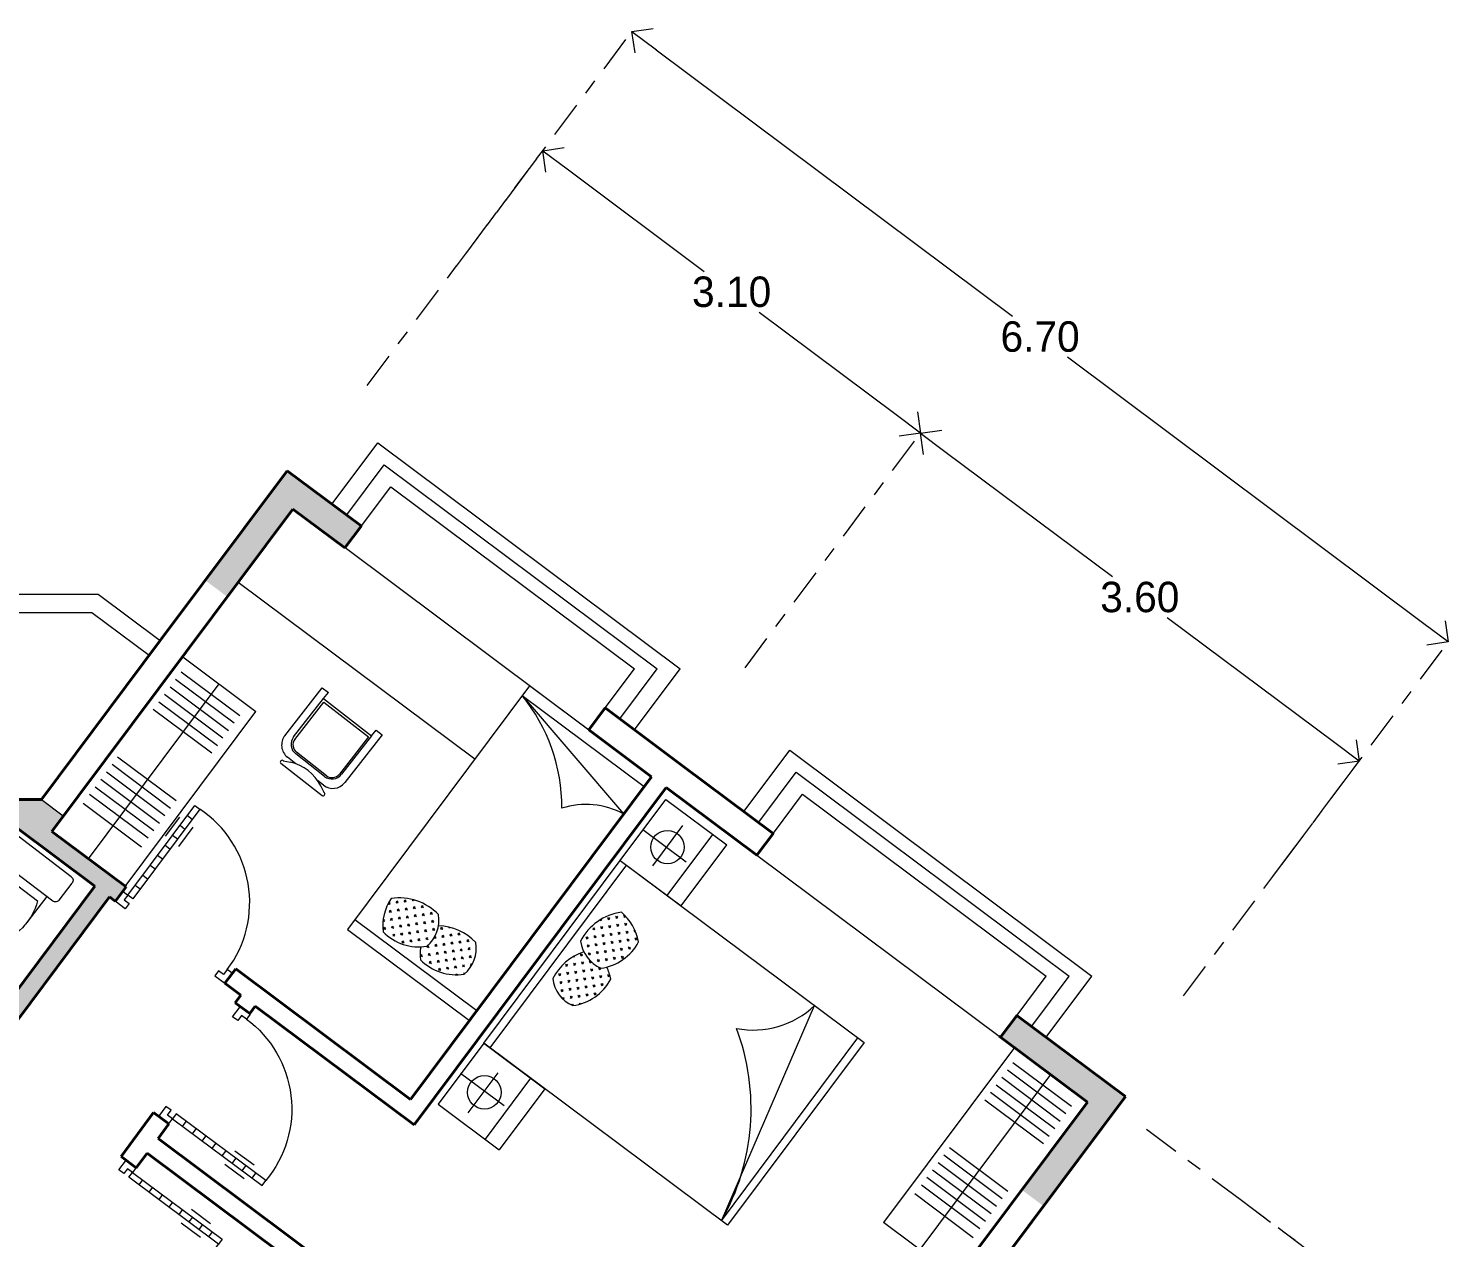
# Model space of a CAD drawing. Header units: millimetres. Extents: x 3491 to 3974, y 1583 to 1976.
# Drawn here: x 3964.5 to 3973.85, y 1967.31 to 1975.26 of the extents above; entities that cross this region are included whole.
import ezdxf

# ---------------------------------------------------------------- set-up
doc = ezdxf.new("R2010")
doc.units = ezdxf.units.MM
doc.linetypes.add('ACAD_ISO10W100', pattern=[18, 12, -3, 0, -3])
doc.layers.get('0').update_dxf_attribs({"lineweight": 5})
doc.layers.get('DEFPOINTS').update_dxf_attribs({"lineweight": 5})
for name, color, linetype, lineweight in [('cOtAs 1', 254, 'Continuous', 5), ('COTAS GRUP', 200, 'Continuous', 5), ('FURNITURE', 220, 'Continuous', 5), ('Muro1', 162, 'Continuous', 40), ('PUB_H', 13, 'Continuous', 5), ('TOILET', 4, 'Continuous', 5), ('W', 2, 'Continuous', 5), ('WC', 10, 'Continuous', 5)]:
    doc.layers.add(name, color=color, linetype=linetype, lineweight=lineweight)
doc.styles.add('century', font='GOTHIC.TTF')
doc.styles.add('DIM_FONT', font='SIMPLEX.shx', dxfattribs={"width": 0.8})
doc.styles.get("Standard").update_dxf_attribs({"font": 'arial.ttf'})
doc.dimstyles.new('Cotas', dxfattribs={"dimtxt": 0.05, "dimasz": 0.05, "dimexe": 0.025, "dimexo": 0, "dimgap": 0.1, "dimtad": 0, "dimtih": 1, "dimtoh": 1, "dimdec": 4, "dimzin": 1, "dimdsep": 46, "dimtxsty": 'Standard', "dimblk": 'ARCHTICK', "dimcen": 2.5, "dimclrd": 252, "dimclre": 250, "dimclrt": 3, "dimadec": 3, "dimazin": 0, "dimtfac": 1, "dimtdec": 4, "dimtmove": 0, "dimatfit": 3, "dimldrblk": 'ARCHTICK', "dimfxl": 0, "dimlwd": 0, "dimlwe": 0, "dimarcsym": 0})

# ---------------------------------------------------------------- blocks, each defined once
blk = doc.blocks.new('_Open90')
at = {"color": 0, "linetype": 'ByBlock', "lineweight": -2}
for p, q in [((-0.5, 0.5), (0, 0)), ((0, 0), (-1, 0)), ((0, 0), (-0.5, -0.5))]:
    blk.add_line(p, q, dxfattribs=at)
blk = doc.blocks.new('*D3386')
at = {"layer": 'cOtAs 1', "color": 250, "linetype": 'ACAD_ISO10W100', "lineweight": 5, "ltscale": 0.02, "transparency": 16777216}
for p, q in [((3971.8486, 1968.0248), (3973.174, 1967.0335)), ((3969.4529, 1964.8216), (3970.7782, 1963.8303))]:
    blk.add_line(p, q, dxfattribs=at)
at = {"layer": 'cOtAs 1', "color": 252, "linetype": 'Continuous', "lineweight": 5, "ltscale": 0.02, "transparency": 16777216}
for p, q in [((3973.0342, 1966.8883), (3972.0571, 1965.5819)), ((3970.878, 1964.0055), (3971.8551, 1965.3119))]:
    blk.add_line(p, q, dxfattribs=at)
at = {"layer": 'DEFPOINTS', "color": 0, "linetype": 'ACAD_ISO10W100', "ltscale": 0.02, "transparency": 16777216}
for p in [(3971.8486, 1968.0248), (3969.4529, 1964.8216), (3970.7582, 1963.8453)]:
    blk.add_point(p, dxfattribs=at)
at = {"layer": 'cOtAs 1', "color": 252, "linetype": 'ACAD_ISO10W100', "lineweight": 5, "ltscale": 0.02, "transparency": 16777216, "xscale": 0.2, "yscale": 0.2, "zscale": 0.2}
for p, rotation in [((3973.154, 1967.0485), 53.20621753909782), ((3970.7582, 1963.8453), 233.2062175390978)]:
    blk.add_blockref('_Open90', p, dxfattribs=dict(at, rotation=rotation))
at = {"layer": 'cOtAs 1', "color": 1, "linetype": 'ACAD_ISO10W100', "lineweight": 5, "ltscale": 0.02, "transparency": 16777216, "insert": (3971.9561, 1965.4469), "char_height": 0.2, "attachment_point": 5, "style": 'century'}
blk.add_mtext('4.00', dxfattribs=at)
blk = doc.blocks.new('_ArchTick')
at = {"layer": 'COTAS GRUP', "color": 0, "const_width": 0.15}
blk.add_lwpolyline([(-0.5, -0.5), (0.5, 0.5)], dxfattribs=at)
blk = doc.blocks.new('*D3387')
at = {"layer": 'cOtAs 1', "color": 250, "linetype": 'ACAD_ISO10W100', "lineweight": 5, "ltscale": 0.02, "transparency": 16777216}
for p, q in [((3972.4725, 1967.5582), (3973.7978, 1966.5669)), ((3967.2917, 1960.6313), (3968.617, 1959.64))]:
    blk.add_line(p, q, dxfattribs=at)
at = {"layer": 'cOtAs 1', "color": 252, "linetype": 'Continuous', "lineweight": 5, "ltscale": 0.02, "transparency": 16777216}
for p, q in [((3973.658, 1966.4217), (3971.2884, 1963.2535)), ((3968.7168, 1959.8152), (3971.0864, 1962.9834))]:
    blk.add_line(p, q, dxfattribs=at)
at = {"layer": 'DEFPOINTS', "color": 0, "linetype": 'ACAD_ISO10W100', "ltscale": 0.02, "transparency": 16777216}
for p in [(3972.4725, 1967.5582), (3967.2917, 1960.6313), (3968.597, 1959.655)]:
    blk.add_point(p, dxfattribs=at)
at = {"layer": 'cOtAs 1', "color": 252, "linetype": 'ACAD_ISO10W100', "lineweight": 5, "ltscale": 0.02, "transparency": 16777216, "xscale": 0.2, "yscale": 0.2, "zscale": 0.2}
for p, rotation in [((3973.7778, 1966.5819), 53.20621753798119), ((3968.597, 1959.655), 233.2062175379812)]:
    blk.add_blockref('_Open90', p, dxfattribs=dict(at, rotation=rotation))
at = {"layer": 'cOtAs 1', "color": 1, "linetype": 'ACAD_ISO10W100', "lineweight": 5, "ltscale": 0.02, "transparency": 16777216, "insert": (3971.1874, 1963.1185), "char_height": 0.2, "attachment_point": 5, "style": 'century'}
blk.add_mtext('8.65', dxfattribs=at)
blk = doc.blocks.new('*D3389')
at = {"layer": 'cOtAs 1', "color": 250, "linetype": 'ACAD_ISO10W100', "lineweight": 5, "ltscale": 0.02, "transparency": 16777216}
for p, q in [((3966.7272, 1972.9143), (3967.8957, 1974.4766)), ((3969.2097, 1971.0576), (3970.3781, 1972.6199))]:
    blk.add_line(p, q, dxfattribs=at)
at = {"layer": 'cOtAs 1', "color": 252, "linetype": 'Continuous', "lineweight": 5, "ltscale": 0.02, "transparency": 16777216}
for p, q in [((3968.0409, 1974.3367), (3968.9414, 1973.6632)), ((3970.203, 1972.7196), (3969.3025, 1973.3932))]:
    blk.add_line(p, q, dxfattribs=at)
at = {"layer": 'DEFPOINTS', "color": 0, "linetype": 'ACAD_ISO10W100', "ltscale": 0.02, "transparency": 16777216}
for p in [(3967.8807, 1974.4565), (3966.7272, 1972.9143), (3969.2097, 1971.0576)]:
    blk.add_point(p, dxfattribs=at)
at = {"layer": 'cOtAs 1', "color": 252, "linetype": 'ACAD_ISO10W100', "lineweight": 5, "ltscale": 0.02, "transparency": 16777216, "xscale": 0.2, "yscale": 0.2, "zscale": 0.2}
for p, rotation in [((3967.8807, 1974.4565), 143.2062175417536), ((3970.3632, 1972.5998), 323.2062175417536)]:
    blk.add_blockref('_Open90', p, dxfattribs=dict(at, rotation=rotation))
at = {"layer": 'cOtAs 1', "color": 1, "linetype": 'ACAD_ISO10W100', "lineweight": 5, "ltscale": 0.02, "transparency": 16777216, "insert": (3969.1219, 1973.5282), "char_height": 0.2, "attachment_point": 5, "style": 'century'}
blk.add_mtext('3.10', dxfattribs=at)
blk = doc.blocks.new('*D3390')
at = {"layer": 'cOtAs 1', "color": 250, "linetype": 'ACAD_ISO10W100', "lineweight": 5, "ltscale": 0.02, "transparency": 16777216}
for p, q in [((3969.2097, 1971.0576), (3970.3781, 1972.6199)), ((3972.0926, 1968.9014), (3973.261, 1970.4637))]:
    blk.add_line(p, q, dxfattribs=at)
at = {"layer": 'cOtAs 1', "color": 252, "linetype": 'Continuous', "lineweight": 5, "ltscale": 0.02, "transparency": 16777216}
for p, q in [((3970.5233, 1972.48), (3971.6241, 1971.6568)), ((3973.0859, 1970.5634), (3971.9851, 1971.3867))]:
    blk.add_line(p, q, dxfattribs=at)
at = {"layer": 'DEFPOINTS', "color": 0, "linetype": 'ACAD_ISO10W100', "ltscale": 0.02, "transparency": 16777216}
for p in [(3970.3632, 1972.5998), (3969.2097, 1971.0576), (3972.0926, 1968.9014)]:
    blk.add_point(p, dxfattribs=at)
at = {"layer": 'cOtAs 1', "color": 252, "linetype": 'ACAD_ISO10W100', "lineweight": 5, "ltscale": 0.02, "transparency": 16777216, "xscale": 0.2, "yscale": 0.2, "zscale": 0.2}
for p, rotation in [((3970.3632, 1972.5998), 143.2062175392215), ((3973.246, 1970.4437), 323.2062175392215)]:
    blk.add_blockref('_Open90', p, dxfattribs=dict(at, rotation=rotation))
at = {"layer": 'cOtAs 1', "color": 1, "linetype": 'ACAD_ISO10W100', "lineweight": 5, "ltscale": 0.02, "transparency": 16777216, "insert": (3971.8046, 1971.5217), "char_height": 0.2, "attachment_point": 5, "style": 'century'}
blk.add_mtext('3.60', dxfattribs=at)
blk = doc.blocks.new('*D3391')
at = {"layer": 'cOtAs 1', "color": 250, "linetype": 'ACAD_ISO10W100', "lineweight": 5, "ltscale": 0.02, "transparency": 16777216}
for p, q in [((3967.3133, 1973.6979), (3968.4817, 1975.2601)), ((3972.6786, 1969.685), (3973.8471, 1971.2473))]:
    blk.add_line(p, q, dxfattribs=at)
at = {"layer": 'cOtAs 1', "color": 252, "linetype": 'Continuous', "lineweight": 5, "ltscale": 0.02, "transparency": 16777216}
for p, q in [((3968.6269, 1975.1203), (3970.9689, 1973.3687)), ((3973.6719, 1971.347), (3971.33, 1973.0987))]:
    blk.add_line(p, q, dxfattribs=at)
at = {"layer": 'DEFPOINTS', "color": 0, "linetype": 'ACAD_ISO10W100', "ltscale": 0.02, "transparency": 16777216}
for p in [(3968.4668, 1975.2401), (3967.3133, 1973.6979), (3972.6786, 1969.685)]:
    blk.add_point(p, dxfattribs=at)
at = {"layer": 'cOtAs 1', "color": 252, "linetype": 'ACAD_ISO10W100', "lineweight": 5, "ltscale": 0.02, "transparency": 16777216, "xscale": 0.2, "yscale": 0.2, "zscale": 0.2}
for p, rotation in [((3968.4668, 1975.2401), 143.2062175418308), ((3973.8321, 1971.2273), 323.2062175418308)]:
    blk.add_blockref('_Open90', p, dxfattribs=dict(at, rotation=rotation))
at = {"layer": 'cOtAs 1', "color": 1, "linetype": 'ACAD_ISO10W100', "lineweight": 5, "ltscale": 0.02, "transparency": 16777216, "insert": (3971.1494, 1973.2337), "char_height": 0.2, "attachment_point": 5, "style": 'century'}
blk.add_mtext('6.70', dxfattribs=at)
blk = doc.blocks.new('M_A24LXR')
for p, q in [((-0.455, 0.071), (-0.455, 0.888)), ((-0.455, 0.888), (-0.41, 0.888)), ((-0.41, 0.888), (-0.41, 0.071)), ((-0.494, 0.753), (-0.494, 0.578)), ((-0.455, 0.797), (-0.41, 0.797)), ((-0.371, 0.753), (-0.371, 0.578)), ((-0.455, 0.707), (-0.41, 0.707)), ((-0.455, 0.616), (-0.41, 0.616)), ((-0.455, 0.525), (-0.41, 0.525)), ((-0.455, 0.434), (-0.41, 0.434)), ((-0.455, 0.343), (-0.41, 0.343)), ((-0.455, 0.253), (-0.41, 0.253)), ((-0.455, 0.162), (-0.41, 0.162)), ((-0.501, 0.071), (-0.455, 0.071)), ((-0.501, -0.02), (-0.501, 0.071)), ((-0.41, 0.071), (-0.455, 0.071)), ((-0.455, 0.071), (-0.455, 0.026)), ((-0.455, 0.026), (-0.41, 0.026)), ((-0.41, 0.026), (-0.41, -0.02)), ((0.453, 0.026), (0.407, 0.026)), ((0.407, 0.026), (0.407, -0.02)), ((0.498, 0.071), (0.453, 0.071)), ((0.453, 0.071), (0.453, 0.026)), ((0.498, -0.02), (0.498, 0.071)), ((-0.501, -0.02), (-0.501, -0.02)), ((-0.41, -0.02), (-0.501, -0.02)), ((0.407, -0.02), (0.498, -0.02)), ((0.498, -0.02), (0.498, -0.02))]:
    blk.add_line(p, q)
blk.add_arc((-0.364, 0.072), 0.817, 359.9115, 93.1848)
blk = doc.blocks.new('M_E24TTP')
at = {"layer": 'TOILET', "color": 7}
for p, q in [((-169.7, 200.4), (-169.7, 430.4)), ((169.7, 200.4), (169.7, 430.4)), ((-220, 200), (220, 200)), ((-139.7, 260.4), (139.7, 260.4)), ((-250, 30), (-250, 170)), ((250, 170), (250, 30)), ((220, 0), (-220, 0))]:
    blk.add_line(p, q, dxfattribs=at)
for centre, radius, start, end in [((0, 589.6), 109.8, 33.45086, 146.54914), ((227.4, 412.8), 397.5, 143.36186, 202.54952), ((-227.4, 412.8), 397.5, 337.45048, 36.63814), ((-220, 170), 30, 90, 180), ((220, 170), 30, 0, 90), ((-220, 30), 30, 180, 270), ((220, 30), 30, 270, 0)]:
    blk.add_arc(centre, radius, start, end, dxfattribs=at)
at = {"style": 'DIM_FONT', "width": 0.8, "flags": 9}
for tag in ['YSIZE', 'XSIZE']:
    blk.add_attdef(tag, (0, 0), '', height=0.5, dxfattribs=at)
blk = doc.blocks.new('*X2971')
at = {"color": 0}
for p, q in [((284850, 2250), (284868.8, 2250)), ((284859.4, 2240.6), (284859.4, 2259.4)), ((284887.5, 2287.5), (284906.2, 2287.5)), ((284896.9, 2278.1), (284896.9, 2296.9)), ((284925, 2250), (284943.8, 2250)), ((284933, 2325), (284943.8, 2325)), ((284934.4, 2315.6), (284934.4, 2325.6)), ((284934.4, 2240.6), (284934.4, 2259.4)), ((284962.5, 2287.5), (284981.2, 2287.5)), ((284971.9, 2278.1), (284971.9, 2296.9)), ((285000, 2325), (285018.8, 2325)), ((285000, 2250), (285018.8, 2250)), ((285009.4, 2315.6), (285009.4, 2334.4)), ((285009.4, 2240.6), (285009.4, 2259.4)), ((285037.5, 2287.5), (285056.2, 2287.5)), ((285046.9, 2278.1), (285046.9, 2296.9)), ((285075, 2325), (285093.8, 2325)), ((285075, 2250), (285093.8, 2250)), ((285084.4, 2315.6), (285084.4, 2334.4)), ((285084.4, 2240.6), (285084.4, 2259.4)), ((285112.5, 2287.5), (285131.2, 2287.5)), ((285121.9, 2278.1), (285121.9, 2296.9)), ((285150, 2250), (285168.8, 2250)), ((285159.4, 2240.6), (285159.4, 2259.4)), ((285187.5, 2287.5), (285206.2, 2287.5)), ((285196.9, 2278.1), (285196.9, 2296.9)), ((285225, 2250), (285243.8, 2250)), ((285234.4, 2315.6), (285234.4, 2322.7)), ((285234.4, 2240.6), (285234.4, 2259.4)), ((285239.8, 2325), (285243.8, 2325)), ((285262.5, 2287.5), (285281.2, 2287.5)), ((285271.9, 2278.1), (285271.9, 2296.9)), ((285300, 2325), (285318.8, 2325)), ((285300, 2250), (285318.8, 2250)), ((285309.4, 2315.6), (285309.4, 2334.4)), ((285309.4, 2240.6), (285309.4, 2259.4)), ((285337.5, 2287.5), (285356.2, 2287.5)), ((285346.9, 2278.1), (285346.9, 2296.9)), ((285375, 2325), (285393.8, 2325)), ((285375, 2250), (285393.8, 2250)), ((285384.4, 2315.6), (285384.4, 2334.4)), ((285384.4, 2240.6), (285384.4, 2259.4)), ((285412.5, 2287.5), (285431.2, 2287.5)), ((285421.9, 2278.1), (285421.9, 2296.9)), ((285450, 2325), (285452.3, 2325)), ((285450, 2250), (285468.8, 2250)), ((285459.4, 2315.6), (285459.4, 2315.8)), ((285459.4, 2240.6), (285459.4, 2259.4)), ((284817.1, 2212.5), (284831.2, 2212.5)), ((284821.9, 2203.1), (284821.9, 2221.9)), ((284850, 2175), (284868.8, 2175)), ((284859.4, 2165.6), (284859.4, 2184.4)), ((284887.5, 2212.5), (284906.2, 2212.5)), ((284896.9, 2203.1), (284896.9, 2221.9)), ((284925, 2175), (284943.8, 2175)), ((284934.4, 2165.6), (284934.4, 2184.4)), ((284962.5, 2212.5), (284981.2, 2212.5)), ((284971.9, 2203.1), (284971.9, 2221.9)), ((285000, 2175), (285018.8, 2175)), ((285009.4, 2165.6), (285009.4, 2184.4)), ((285037.5, 2212.5), (285056.2, 2212.5)), ((285046.9, 2203.1), (285046.9, 2221.9)), ((285075, 2175), (285093.8, 2175)), ((285084.4, 2165.6), (285084.4, 2184.4)), ((285112.5, 2212.5), (285131.2, 2212.5)), ((285121.9, 2203.1), (285121.9, 2221.9)), ((285150, 2175), (285168.8, 2175)), ((285159.4, 2165.6), (285159.4, 2184.4)), ((285187.5, 2212.5), (285206.2, 2212.5)), ((285196.9, 2203.1), (285196.9, 2221.9)), ((285225, 2175), (285243.8, 2175)), ((285234.4, 2165.6), (285234.4, 2184.4)), ((285262.5, 2212.5), (285281.2, 2212.5)), ((285271.9, 2203.1), (285271.9, 2221.9)), ((285300, 2175), (285318.8, 2175)), ((285309.4, 2165.6), (285309.4, 2184.4)), ((285337.5, 2212.5), (285356.2, 2212.5)), ((285346.9, 2203.1), (285346.9, 2221.9)), ((285375, 2175), (285393.8, 2175)), ((285384.4, 2165.6), (285384.4, 2184.4)), ((285412.5, 2212.5), (285431.2, 2212.5)), ((285421.9, 2203.1), (285421.9, 2221.9)), ((285450, 2175), (285468.8, 2175)), ((285459.4, 2165.6), (285459.4, 2184.4)), ((285487.5, 2212.5), (285500.2, 2212.5)), ((285496.9, 2203.1), (285496.9, 2221.9)), ((284856.1, 2100), (284868.8, 2100)), ((284859.4, 2094.3), (284859.4, 2109.4)), ((284887.5, 2137.5), (284906.2, 2137.5)), ((284887.5, 2062.5), (284906.2, 2062.5)), ((284896.9, 2128.1), (284896.9, 2146.9)), ((284896.9, 2053.1), (284896.9, 2071.9)), ((284925, 2100), (284943.8, 2100)), ((284934.4, 2090.6), (284934.4, 2109.4)), ((284962.5, 2137.5), (284981.2, 2137.5)), ((284962.5, 2062.5), (284981.2, 2062.5)), ((284971.9, 2128.1), (284971.9, 2146.9)), ((284971.9, 2053.1), (284971.9, 2071.9)), ((285000, 2100), (285018.8, 2100)), ((285009.4, 2090.6), (285009.4, 2109.4)), ((285037.5, 2137.5), (285056.2, 2137.5)), ((285037.5, 2062.5), (285056.2, 2062.5)), ((285046.9, 2128.1), (285046.9, 2146.9)), ((285046.9, 2053.1), (285046.9, 2071.9)), ((285075, 2100), (285093.8, 2100)), ((285084.4, 2090.6), (285084.4, 2109.4)), ((285112.5, 2137.5), (285131.2, 2137.5)), ((285121.9, 2128.1), (285121.9, 2146.9)), ((285150, 2100), (285150.9, 2100)), ((285159.4, 2106.3), (285159.4, 2109.4)), ((285162.9, 2100), (285168.8, 2100)), ((285187.5, 2137.5), (285206.2, 2137.5)), ((285187.8, 2062.5), (285206.2, 2062.5)), ((285196.9, 2128.1), (285196.9, 2146.9)), ((285196.9, 2053.1), (285196.9, 2071.9)), ((285225, 2100), (285243.8, 2100)), ((285234.4, 2090.6), (285234.4, 2109.4)), ((285262.5, 2137.5), (285281.2, 2137.5)), ((285262.5, 2062.5), (285281.2, 2062.5)), ((285271.9, 2128.1), (285271.9, 2146.9)), ((285271.9, 2053.1), (285271.9, 2071.9)), ((285300, 2100), (285318.8, 2100)), ((285309.4, 2090.6), (285309.4, 2109.4)), ((285337.5, 2137.5), (285356.2, 2137.5)), ((285337.5, 2062.5), (285356.2, 2062.5)), ((285346.9, 2128.1), (285346.9, 2146.9)), ((285346.9, 2053.1), (285346.9, 2071.9)), ((285375, 2100), (285393.8, 2100)), ((285384.4, 2090.6), (285384.4, 2109.4)), ((285412.5, 2137.5), (285431.2, 2137.5)), ((285421.9, 2128.1), (285421.9, 2146.9)), ((285450, 2100), (285457.6, 2100)), ((285459.4, 2101.3), (285459.4, 2109.4)), ((285487.5, 2137.5), (285496.8, 2137.5)), ((285496.9, 2137.7), (285496.9, 2146.9))]:
    blk.add_line(p, q, dxfattribs=at)

msp = doc.modelspace()

# ---------------------------------------------------------------- hatches: boundary and pattern name
at = {"layer": 'PUB_H'}
h = msp.add_hatch(color=256, dxfattribs=at)
h.paths.add_polyline_path([(3966.2012, 1972.3532), (3966.6879, 1971.9898), (3966.5801, 1971.8457), (3966.2377, 1972.1013), (3965.8066, 1971.5247), (3965.6622, 1971.6324)])
h.paths.add_polyline_path([(3971.4609, 1968.2022), (3970.9804, 1968.5615), (3970.9801, 1968.5611), (3970.8895, 1968.6287), (3970.9973, 1968.7729), (3971.7106, 1968.2404), (3971.1716, 1967.5197), (3971.0294, 1967.6258)])
msp.add_hatch(color=256, dxfattribs=at).paths.add_polyline_path([(3964.1814, 1970.1915), (3964.5849, 1970.1915), (3964.7291, 1970.0838), (3964.6528, 1969.9818), (3965.142, 1969.6183), (3965.0711, 1969.5234), (3965.0322, 1969.5525), (3964.1658, 1968.3915), (3963.9064, 1968.3915), (3963.9064, 1968.5115), (3964.1057, 1968.5115), (3964.9353, 1969.6233), (3964.4151, 1970.0115), (3964.1814, 1970.0115)])

# ---------------------------------------------------------------- linework, layer by layer
at = {"layer": 'FURNITURE', "linetype": 'ByBlock'}
for p, q in [((3965.8788, 1971.6205), (3967.4345, 1970.4593)), ((3965.5139, 1971.129), (3965.9944, 1970.7697)), ((3965.5044, 1971.0317), (3965.889, 1970.7441)), ((3965.7512, 1970.9515), (3964.8917, 1969.8021)), ((3965.4308, 1970.9333), (3965.8154, 1970.6456)), ((3965.4676, 1970.9825), (3965.8522, 1970.6949)), ((3966.1853, 1970.6109), (3966.4316, 1970.9261)), ((3966.4316, 1970.9261), (3966.4723, 1970.8943)), ((3967.7933, 1970.94), (3966.5969, 1969.3373)), ((3968.5946, 1970.3418), (3967.7933, 1970.94)), ((3965.3572, 1970.8348), (3965.7418, 1970.5472)), ((3965.394, 1970.8841), (3965.7786, 1970.5964)), ((3966.2432, 1970.6038), (3966.4402, 1970.8559)), ((3966.2512, 1970.5868), (3966.4426, 1970.8317)), ((3966.4399, 1970.8552), (3966.4712, 1970.8952)), ((3966.4402, 1970.8559), (3966.7554, 1970.6096)), ((3966.4426, 1970.8317), (3966.7349, 1970.6034)), ((3967.7454, 1970.8759), (3968.4122, 1970.0973)), ((3967.7454, 1970.8759), (3968.5468, 1970.2777)), ((3965.135, 1969.6205), (3965.9944, 1970.7697)), ((3965.3204, 1970.7856), (3965.705, 1970.498)), ((3966.7554, 1970.6096), (3966.7846, 1970.6469)), ((3966.7846, 1970.6469), (3966.824, 1970.6161)), ((3966.7349, 1970.6034), (3966.5435, 1970.3585)), ((3966.7554, 1970.6096), (3966.5584, 1970.3575)), ((3966.824, 1970.6161), (3966.5793, 1970.3031)), ((3965.0863, 1970.4727), (3965.4709, 1970.1851)), ((3966.2583, 1970.427), (3966.2026, 1970.4705)), ((3966.4461, 1970.3437), (3966.257, 1970.4915)), ((3966.4593, 1970.3481), (3966.2616, 1970.5026)), ((3965.0127, 1970.3743), (3965.3973, 1970.0866)), ((3965.0495, 1970.4235), (3965.4341, 1970.1359)), ((3966.1592, 1970.43), (3966.4298, 1970.2186)), ((3966.1751, 1970.4472), (3966.2228, 1970.4366)), ((3964.9391, 1970.2758), (3965.3237, 1969.9882)), ((3964.9759, 1970.325), (3965.3605, 1970.0374)), ((3966.439, 1970.2858), (3966.4001, 1970.3162)), ((3966.4427, 1970.2382), (3966.4208, 1970.2818)), ((3967.3983, 1968.7391), (3968.5946, 1970.3418)), ((3964.9023, 1970.2266), (3965.2869, 1969.939)), ((3968.3897, 1969.7915), (3968.6888, 1970.1922)), ((3968.6888, 1970.1922), (3969.0895, 1969.8931)), ((3964.8588, 1970.1685), (3965.2434, 1969.8808)), ((3968.8228, 1969.781), (3968.5379, 1969.9936)), ((3968.7992, 1970.0205), (3968.602, 1969.7565)), ((3968.6981, 1969.5613), (3968.9972, 1969.962)), ((3968.7904, 1969.4924), (3969.0895, 1969.8931)), ((3967.4924, 1968.5895), (3968.3897, 1969.7915)), ((3968.4298, 1969.7616), (3967.5325, 1968.5596)), ((3968.3897, 1969.7915), (3968.7904, 1969.4924)), ((3968.3897, 1969.7915), (3969.9924, 1968.5951)), ((3966.8655, 1969.5025), (3966.8767, 1969.5175)), ((3966.9161, 1969.5233), (3966.9311, 1969.512)), ((3966.918, 1969.5101), (3966.9292, 1969.5252)), ((3966.9685, 1969.5309), (3966.9836, 1969.5197)), ((3966.9705, 1969.5178), (3966.9817, 1969.5328)), ((3967.0229, 1969.5254), (3967.0289, 1969.5333)), ((3967.0274, 1969.5337), (3967.0361, 1969.5273)), ((3966.8673, 1969.5129), (3966.8786, 1969.5044)), ((3966.8712, 1969.4632), (3966.8862, 1969.4519)), ((3966.8731, 1969.45), (3966.8843, 1969.4651)), ((3966.9237, 1969.4708), (3966.9387, 1969.4596)), ((3966.9256, 1969.4577), (3966.9368, 1969.4727)), ((3966.9762, 1969.4784), (3966.9912, 1969.4672)), ((3966.9781, 1969.4653), (3966.9893, 1969.4803)), ((3966.9838, 1969.4259), (3966.9988, 1969.4147)), ((3966.9857, 1969.4128), (3966.9969, 1969.4278)), ((3967.0286, 1969.486), (3967.0437, 1969.4748)), ((3967.0306, 1969.4729), (3967.0418, 1969.4879)), ((3967.0363, 1969.4335), (3967.0513, 1969.4223)), ((3967.0382, 1969.4204), (3967.0494, 1969.4354)), ((3967.0811, 1969.4936), (3967.0962, 1969.4824)), ((3967.083, 1969.4805), (3967.0943, 1969.4955)), ((3967.0888, 1969.4411), (3967.1038, 1969.4299)), ((3967.0907, 1969.428), (3967.1019, 1969.443)), ((3967.1412, 1969.4488), (3967.1563, 1969.4375)), ((3967.1431, 1969.4356), (3967.1544, 1969.4507)), ((3966.5969, 1969.3373), (3967.3983, 1968.7391)), ((3967.4461, 1968.8032), (3966.6448, 1969.4014)), ((3966.8305, 1969.3929), (3966.8395, 1969.405)), ((3966.8312, 1969.3994), (3966.8414, 1969.3918)), ((3966.834, 1969.3506), (3966.849, 1969.3394)), ((3966.8359, 1969.3374), (3966.8471, 1969.3525)), ((3966.8788, 1969.4107), (3966.8938, 1969.3995)), ((3966.8807, 1969.3976), (3966.8919, 1969.4126)), ((3966.8864, 1969.3582), (3966.9015, 1969.347)), ((3966.8883, 1969.3451), (3966.8996, 1969.3601)), ((3966.9313, 1969.4183), (3966.9463, 1969.4071)), ((3966.9332, 1969.4052), (3966.9444, 1969.4202)), ((3966.9389, 1969.3658), (3966.9539, 1969.3546)), ((3966.9408, 1969.3527), (3966.952, 1969.3677)), ((3966.9914, 1969.3734), (3967.0064, 1969.3622)), ((3966.9933, 1969.3603), (3967.0045, 1969.3753)), ((3967.0439, 1969.381), (3967.0589, 1969.3698)), ((3967.0458, 1969.3679), (3967.057, 1969.3829)), ((3967.0534, 1969.3154), (3967.0646, 1969.3305)), ((3967.0964, 1969.3887), (3967.1114, 1969.3774)), ((3967.0983, 1969.3755), (3967.1095, 1969.3906)), ((3967.104, 1969.3362), (3967.119, 1969.325)), ((3967.1059, 1969.3231), (3967.1171, 1969.3381)), ((3967.1489, 1969.3963), (3967.1639, 1969.3851)), ((3967.1508, 1969.3832), (3967.162, 1969.3982)), ((3967.1565, 1969.3438), (3967.1715, 1969.3326)), ((3967.1584, 1969.3307), (3967.1696, 1969.3457)), ((3967.209, 1969.3514), (3967.224, 1969.3402)), ((3967.2109, 1969.3383), (3967.2221, 1969.3533)), ((3967.2633, 1969.3459), (3967.2676, 1969.3516)), ((3967.2733, 1969.3502), (3967.2765, 1969.3478)), ((3966.8941, 1969.3057), (3966.9091, 1969.2945)), ((3966.896, 1969.2926), (3966.9072, 1969.3076)), ((3966.9465, 1969.3133), (3966.9616, 1969.3021)), ((3966.9484, 1969.3002), (3966.9597, 1969.3152)), ((3966.9542, 1969.2608), (3966.9692, 1969.2496)), ((3966.9561, 1969.2477), (3966.9673, 1969.2627)), ((3966.999, 1969.3209), (3967.014, 1969.3097)), ((3967.0009, 1969.3078), (3967.0121, 1969.3228)), ((3967.0066, 1969.2685), (3967.0217, 1969.2572)), ((3967.0085, 1969.2553), (3967.0198, 1969.2704)), ((3967.0515, 1969.3286), (3967.0665, 1969.3173)), ((3967.0591, 1969.2761), (3967.0741, 1969.2649)), ((3967.061, 1969.263), (3967.0722, 1969.278)), ((3967.1116, 1969.2837), (3967.1266, 1969.2725)), ((3967.1135, 1969.2706), (3967.1247, 1969.2856)), ((3967.1641, 1969.2913), (3967.1791, 1969.2801)), ((3967.166, 1969.2782), (3967.1772, 1969.2932)), ((3967.1717, 1969.2388), (3967.1867, 1969.2276)), ((3967.1736, 1969.2257), (3967.1848, 1969.2407)), ((3967.2166, 1969.2989), (3967.2316, 1969.2877)), ((3967.2185, 1969.2858), (3967.2297, 1969.3008)), ((3967.2242, 1969.2464), (3967.2392, 1969.2352)), ((3967.2261, 1969.2333), (3967.2373, 1969.2484)), ((3967.2691, 1969.3065), (3967.2841, 1969.2953)), ((3967.271, 1969.2934), (3967.2822, 1969.3085)), ((3967.2767, 1969.2541), (3967.2917, 1969.2428)), ((3967.2786, 1969.2409), (3967.2898, 1969.256)), ((3967.3215, 1969.3142), (3967.3366, 1969.303)), ((3967.3234, 1969.301), (3967.3347, 1969.3161)), ((3967.3292, 1969.2617), (3967.3442, 1969.2505)), ((3967.3311, 1969.2486), (3967.3423, 1969.2636)), ((3967.3816, 1969.2693), (3967.3967, 1969.2581)), ((3967.3835, 1969.2562), (3967.3948, 1969.2712)), ((3967.0667, 1969.2236), (3967.0674, 1969.2231)), ((3967.0746, 1969.1709), (3967.0894, 1969.1599)), ((3967.0763, 1969.158), (3967.0875, 1969.173)), ((3967.077, 1969.2159), (3967.0818, 1969.2124)), ((3967.078, 1969.223), (3967.0799, 1969.2255)), ((3967.1192, 1969.2312), (3967.1342, 1969.22)), ((3967.1211, 1969.2181), (3967.1323, 1969.2331)), ((3967.1268, 1969.1787), (3967.1419, 1969.1675)), ((3967.1287, 1969.1656), (3967.14, 1969.1806)), ((3967.1793, 1969.1863), (3967.1943, 1969.1751)), ((3967.1812, 1969.1732), (3967.1924, 1969.1883)), ((3967.2318, 1969.194), (3967.2468, 1969.1827)), ((3967.2337, 1969.1808), (3967.2449, 1969.1959)), ((3967.2413, 1969.1284), (3967.2525, 1969.1434)), ((3967.2843, 1969.2016), (3967.2993, 1969.1904)), ((3967.2862, 1969.1885), (3967.2974, 1969.2035)), ((3967.2919, 1969.1491), (3967.3069, 1969.1379)), ((3967.2938, 1969.136), (3967.305, 1969.151)), ((3967.3368, 1969.2092), (3967.3518, 1969.198)), ((3967.3387, 1969.1961), (3967.3499, 1969.2111)), ((3967.3444, 1969.1567), (3967.3594, 1969.1455)), ((3967.3463, 1969.1436), (3967.3575, 1969.1586)), ((3967.3893, 1969.2168), (3967.4043, 1969.2056)), ((3967.3912, 1969.2037), (3967.4024, 1969.2187)), ((3967.3969, 1969.1643), (3967.4119, 1969.1531)), ((3967.3988, 1969.1512), (3967.41, 1969.1662)), ((3967.4417, 1969.2244), (3967.4436, 1969.2231)), ((3967.4436, 1969.2113), (3967.4437, 1969.2114)), ((3967.1345, 1969.1262), (3967.1495, 1969.115)), ((3967.1364, 1969.1131), (3967.1476, 1969.1282)), ((3967.1869, 1969.1339), (3967.202, 1969.1226)), ((3967.1888, 1969.1207), (3967.2001, 1969.1358)), ((3967.1946, 1969.0814), (3967.2096, 1969.0702)), ((3967.1965, 1969.0683), (3967.2077, 1969.0833)), ((3967.2394, 1969.1415), (3967.2545, 1969.1303)), ((3967.247, 1969.089), (3967.2621, 1969.0778)), ((3967.2489, 1969.0759), (3967.2602, 1969.0909)), ((3967.2995, 1969.0966), (3967.3146, 1969.0854)), ((3967.3014, 1969.0835), (3967.3126, 1969.0985)), ((3967.352, 1969.1042), (3967.367, 1969.093)), ((3967.3539, 1969.0911), (3967.3651, 1969.1061)), ((3967.3596, 1969.0518), (3967.3671, 1969.0462)), ((3967.3673, 1969.0463), (3967.3727, 1969.0537)), ((3967.4045, 1969.1119), (3967.4147, 1969.1042)), ((3967.4064, 1969.0987), (3967.4176, 1969.1138)), ((3967.3071, 1969.0441), (3967.3133, 1969.0396)), ((3967.3154, 1969.0396), (3967.3203, 1969.046)), ((3969.0551, 1967.423), (3969.6669, 1968.8382)), ((3967.4924, 1968.5895), (3967.1933, 1968.1888)), ((3967.4924, 1968.5895), (3967.8931, 1968.2904)), ((3969.0951, 1967.3931), (3967.4924, 1968.5895)), ((3969.0551, 1967.423), (3969.9524, 1968.625)), ((3969.9924, 1968.5951), (3969.0951, 1967.3931)), ((3970.9804, 1968.5615), (3970.121, 1967.4124)), ((3970.9804, 1968.5615), (3971.4609, 1968.2022)), ((3967.3893, 1968.1318), (3967.5864, 1968.3959)), ((3970.9341, 1968.415), (3971.3187, 1968.1274)), ((3970.9709, 1968.4642), (3971.3555, 1968.1766)), ((3967.6257, 1968.1773), (3967.3408, 1968.39)), ((3967.8008, 1968.3593), (3967.5017, 1967.9586)), ((3971.2177, 1968.384), (3970.3582, 1967.2346)), ((3970.8605, 1968.3166), (3971.2451, 1968.029)), ((3970.8973, 1968.3658), (3971.2819, 1968.0782)), ((3967.8931, 1968.2904), (3967.594, 1967.8897)), ((3970.7869, 1968.2182), (3971.1715, 1967.9305)), ((3970.8237, 1968.2674), (3971.2083, 1967.9798)), ((3967.1933, 1968.1888), (3967.594, 1967.8897)), ((3970.516, 1967.856), (3970.9006, 1967.5684)), ((3970.5528, 1967.9052), (3970.9374, 1967.6176)), ((3970.4424, 1967.7576), (3970.827, 1967.47)), ((3970.4792, 1967.8068), (3970.8638, 1967.5192)), ((3970.3688, 1967.6592), (3970.7534, 1967.3715)), ((3970.4056, 1967.7084), (3970.7902, 1967.4208)), ((3970.3253, 1967.601), (3970.7099, 1967.3134)), ((3970.6015, 1967.053), (3970.121, 1967.4124))]:
    msp.add_line(p, q, dxfattribs=at)
for centre in [(3968.7001, 1969.8791), (3967.4967, 1968.267)]:
    msp.add_circle(centre, 0.1099, dxfattribs=at)
for centre, radius, start, end in [((3966.835, 1970.1395), 1.1709, 359.77597, 38.96525), ((3966.2641, 1970.5493), 0.1, 141.99767, 231.99767), ((3966.3062, 1970.5545), 0.08, 141.99767, 231.99767), ((3966.2985, 1970.5499), 0.06, 141.99767, 231.99767), ((3966.1674, 1970.4379), 0.0122, 45.25613, 223.20682), ((3966.1557, 1970.1483), 0.2969, 26.72715, 77.11046), ((3966.4954, 1970.4067), 0.08, 231.99767, 321.99767), ((3966.4962, 1970.3954), 0.06, 231.99767, 321.99767), ((3966.5005, 1970.3646), 0.1, 231.99767, 321.99767), ((3966.4355, 1970.2284), 0.0122, 240.78852, 58.73921), ((3968.1639, 1969.6294), 0.5296, 62.05453, 107.35724), ((3968.0059, 1970.135), 4.547473508864641e-16, 233.25906, 306.29288), ((3967.1542, 1969.3592), 0.3255, 146.05569, 186.47397), ((3966.9383, 1969.1909), 0.3542, 43.6248, 98.78144), ((3966.9756, 1969.3976), 0.2223, 309.98466, 9.75505), ((3968.4447, 1969.0996), 0.3542, 97.73669, 152.89333), ((3968.1898, 1969.1995), 0.3255, 10.04416, 50.46244), ((3967.1841, 1969.0074), 0.3542, 43.6248, 88.2487), ((3967.066, 1969.551), 0.3279, 224.17223, 279.21318), ((3967.2215, 1969.2141), 0.2223, 309.98466, 9.75505), ((3968.3501, 1969.2872), 0.2223, 186.76308, 246.53347), ((3968.2199, 1969.4085), 0.3279, 277.30495, 332.3459), ((3967.4001, 1969.1757), 0.3255, 171.58682, 186.47397), ((3968.2612, 1968.8537), 0.3542, 108.26942, 152.89333), ((3967.3118, 1969.3674), 0.3279, 224.17223, 279.21318), ((3968.0063, 1968.9537), 0.3255, 10.04416, 24.93131), ((3968.1666, 1969.0413), 0.2223, 186.76308, 246.53347), ((3968.0364, 1969.1626), 0.3279, 277.30495, 332.3459), ((3969.2659, 1969.2543), 0.5779, 258.80206, 313.93527), ((3967.7567, 1968.1603), 1.4931, 330.40912, 20.67209)]:
    msp.add_arc(centre, radius, start, end, dxfattribs=at)
at = {"layer": 'Muro1'}
for points in [[(3965.3663, 1971.2366), (3966.2012, 1972.3532)], [(3966.2012, 1972.3532), (3966.6879, 1971.9898)], [(3964.6528, 1969.9818), (3966.2377, 1972.1013)], [(3966.2377, 1972.1013), (3966.5801, 1971.8457)], [(3966.5801, 1971.8456), (3966.6894, 1971.9918)], [(3964.5849, 1970.1915), (3965.3663, 1971.2366)], [(3968.1828, 1970.6493), (3968.291, 1970.794)], [(3968.2906, 1970.7934), (3968.7985, 1970.4143)], [(3968.1828, 1970.6493), (3968.5946, 1970.3418)], [(3969.3946, 1969.9693), (3968.7985, 1970.4143)], [(3968.5946, 1970.3418), (3967.0119, 1968.2209)], [(3968.6908, 1970.27), (3967.0363, 1968.0529)], [(3969.2868, 1969.8251), (3968.6908, 1970.27)], [(3964.1814, 1970.1915), (3964.5849, 1970.1915)], [(3964.4151, 1970.0115), (3964.9353, 1969.6233)], [(3964.6528, 1969.9818), (3965.142, 1969.6183)], [(3969.2868, 1969.8251), (3969.3961, 1969.9713)], [(3964.9353, 1969.6233), (3964.1057, 1968.5115)], [(3965.142, 1969.6183), (3965.0702, 1969.5221)], [(3965.0322, 1969.5525), (3964.1658, 1968.3915)], [(3965.0322, 1969.5525), (3965.0711, 1969.5234)], [(3965.8632, 1969.0799), (3965.7914, 1968.9837)], [(3965.8632, 1969.0799), (3967.0119, 1968.2209)], [(3965.7914, 1968.9837), (3965.895, 1968.9063)], [(3965.895, 1968.9063), (3965.858, 1968.8564)], [(3965.9544, 1968.785), (3965.858, 1968.8564)], [(3965.9911, 1968.8345), (3965.9541, 1968.7846)], [(3965.9911, 1968.8345), (3967.0363, 1968.0529)], [(3970.8895, 1968.6287), (3970.9978, 1968.7735)], [(3971.7106, 1968.2404), (3970.9973, 1968.7729)], [(3971.4609, 1968.2022), (3970.8799, 1968.6359)], [(3966.4224, 1961.1692), (3971.7106, 1968.2404)], [(3967.0546, 1962.0145), (3971.7109, 1968.2402)], [(3970.1672, 1966.1767), (3971.7106, 1968.2404)], [(3965.1085, 1967.8462), (3965.323, 1968.1347)], [(3965.4232, 1968.0605), (3965.323, 1968.1347)], [(3971.4609, 1968.2022), (3969.1544, 1965.1205)], [(3965.4232, 1968.0605), (3965.3518, 1967.964)], [(3965.3518, 1967.964), (3969.1544, 1965.1205)], [(3965.2083, 1967.7716), (3965.1085, 1967.8462)], [(3965.2083, 1967.7716), (3965.2801, 1967.8677)], [(3965.2801, 1967.8677), (3969.0824, 1965.0244)]]:
    msp.add_lwpolyline(points, dxfattribs=at)
at = {"layer": 'PUB_H'}
msp.add_line((3964.5849, 1970.1915), (3964.7291, 1970.0838), dxfattribs=at)
at = {"layer": 'W'}
for p, q in [((3966.4972, 1972.1355), (3966.7966, 1972.536)), ((3966.7966, 1972.536), (3968.7827, 1971.0507)), ((3966.5933, 1972.0637), (3966.8388, 1972.392)), ((3966.8388, 1972.392), (3968.6327, 1971.0505)), ((3966.6894, 1971.9918), (3966.881, 1972.2481)), ((3966.881, 1972.2481), (3968.4827, 1971.0503)), ((3966.5816, 1971.8477), (3968.1832, 1970.6499)), ((3962.2764, 1971.5415), (3964.958, 1971.5415)), ((3964.958, 1971.5415), (3965.3663, 1971.2366)), ((3962.4564, 1971.4215), (3964.9177, 1971.4215)), ((3964.9177, 1971.4215), (3965.2943, 1971.1405)), ((3968.291, 1970.794), (3968.4827, 1971.0503)), ((3968.3871, 1970.7222), (3968.6327, 1971.0505)), ((3968.4832, 1970.6503), (3968.7827, 1971.0507)), ((3969.2039, 1970.115), (3969.5034, 1970.5154)), ((3969.5034, 1970.5154), (3971.4894, 1969.0302)), ((3969.3, 1970.0431), (3969.5456, 1970.3715)), ((3969.5456, 1970.3715), (3971.3394, 1969.03)), ((3969.3961, 1969.9713), (3969.5878, 1970.2275)), ((3969.5878, 1970.2275), (3971.1894, 1969.0297)), ((3969.2883, 1969.8271), (3970.89, 1968.6293)), ((3970.9978, 1968.7735), (3971.1894, 1969.0297)), ((3971.0939, 1968.7016), (3971.3394, 1969.03)), ((3971.19, 1968.6297), (3971.4894, 1969.0302))]:
    msp.add_line(p, q, dxfattribs=at)

# ---------------------------------------------------------------- block references
at = {"layer": 'FURNITURE', "linetype": 'ByBlock', "extrusion": (0, 0, -1), "xscale": 0.001, "yscale": 0.001, "zscale": -0.001, "rotation": 306.7409356947259}
msp.add_blockref('*X2971', (-4140.5712, 2196.3427), dxfattribs=at)
at = {"layer": 'W'}
for p, xscale, yscale, zscale, rotation in [((3965.4424, 1969.2674), 0.9, 0.9, 0.9, 323.1598820127302), ((3965.6383, 1968.4592), -0.8999999999999999, 0.9, 0.9, 233.4529694833728), ((3964.8883, 1967.451), 0.8999999999999999, 0.8999999999999999, 0.8999999999999999, 233.2590643052742)]:
    msp.add_blockref('M_A24LXR', p, dxfattribs=dict(at, xscale=xscale, yscale=yscale, zscale=zscale, rotation=rotation))
at = {"layer": 'WC', "xscale": -0.001, "yscale": 0.001, "zscale": 0.001, "rotation": 142.7269991899076}
msp.add_blockref('M_E24TTP', (3964.6067, 1969.8174), dxfattribs=at)

# ---------------------------------------------------------------- texts
at = {"layer": 'FURNITURE', "linetype": 'ByBlock', "text_generation_flag": 4, "width": 0.8}
msp.add_text('卧室', height=0.000056, rotation=180, dxfattribs=at).set_placement((3966.0638, 1969.7913))
at = {"layer": 'FURNITURE', "linetype": 'ByBlock', "text_generation_flag": 4, "width": 0.8, "flags": 9}
for tag, p, s in [('XSIZE', (3966.4866, 1970.5768), '500'), ('YSIZE', (3966.4866, 1970.5768), '559'), ('XSIZE', (3968.5946, 1970.3418), '1000'), ('YSIZE', (3968.5946, 1970.3418), '1840'), ('XSIZE', (3967.9411, 1969.1905), '2002'), ('YSIZE', (3967.9411, 1969.1905), '2500')]:
    msp.add_attdef(tag, p, s, height=0.000056, rotation=180, dxfattribs=at)

# ---------------------------------------------------------------- dimensions: what is measured, and where the dimension line sits
at = {"layer": 'cOtAs 1', "linetype": 'ACAD_ISO10W100', "lineweight": 5, "ltscale": 0.02}
for p1, p2, distance, picture, middle in [((3972.6786, 1969.685), (3967.3133, 1973.6979), -1.9258, '*D3391', (3971.1494, 1973.2337)), ((3969.2097, 1971.0576), (3966.7272, 1972.9143), -1.9258, '*D3389', (3969.1219, 1973.5282)), ((3972.0926, 1968.9014), (3969.2097, 1971.0576), -1.9258, '*D3390', (3971.8046, 1971.5217)), ((3971.8486, 1968.0248), (3969.4529, 1964.8216), 1.63, '*D3386', (3971.9561, 1965.4469)), ((3972.4725, 1967.5582), (3967.2917, 1960.6313), 1.63, '*D3387', (3971.1874, 1963.1185))]:
    dim = msp.add_aligned_dim(p1=p1, p2=p2, distance=distance, dimstyle='Cotas', override={"dimtxt": 0.2, "dimasz": 0.2, "dimgap": 0.03, "dimdec": 2, "dimtxsty": 'century', "dimblk1": 'Open90', "dimblk2": 'Open90', "dimsah": 1, "dimclrt": 1, "dimlwd": 5, "dimlwe": 5}, dxfattribs=at)
    dim.commit()
    dim.dimension.update_dxf_attribs({"geometry": picture, "text_midpoint": middle})

doc.saveas('drawing.dxf')
